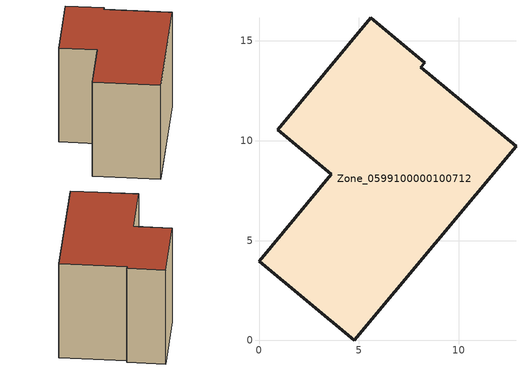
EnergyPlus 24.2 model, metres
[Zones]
Zone_0599100000100712
 floor ground (C_G): 3.62,8.3 0.93,10.53 5.58,16.15 8.29,13.9 8.09,13.66 12.85,9.71 4.76,0 0,3.96 z0
 wall outside (C_F): 8.29,13.9 5.58,16.15 0.93,10.53 3.62,8.3 0,3.96 4.76,0 12.85,9.71 8.09,13.66 8.29,13.9 z0:9.92
 roof outside (C_R): 0,3.96 4.76,0 12.85,9.71 8.09,13.66 8.29,13.9 5.58,16.15 0.93,10.53 3.62,8.3 z9.92
[BUILDING]
Pand.0599100000100712: North Axis=0; Terrain=City; Loads Convergence Tolerance Value=0.04; Temperature Convergence Tolerance Value=0.4; Solar Distribution=FullExterior; Maximum Number of Warmup Days=25; Minimum Number of Warmup Days=1
[Site:Location]
Rotterdam.The.Hague.AP_ZH_NLD Design_Conditions: Latitude=51.96; Longitude=4.45; Time Zone=1; Elevation=-4.5
[SITE:GROUNDTEMPERATURE:BUILDINGSURFACE]
18, 18, 18, 18, 18, 18, 18, 18, 18, 18, 18, 18
[MATERIAL] Thermal Absorptance=0.9; Solar Absorptance=0.7; Visible Absorptance=0.7
Name | Roughness | Thickness | Conductivity | Density | Specific Heat
G.TC.1946 | MediumSmooth | 0.15 | 1 | 540 | 1210
F.TC.1946 | Rough | 0.3 | 0.857143 | 1920 | 840
R.TC.1946 | MediumRough | 0.2 | 0.909091 | 1500 | 1000
[CONSTRUCTION]
C_G: G.TC.1946
C_F: F.TC.1946
C_R: R.TC.1946
[ZONE]
Zone_0599100000100712: Type=1; Multiplier=1; Ceiling Height=Autocalculate; Volume=Autocalculate; Floor Area=autocalculate; Part of Total Floor Area=Yes
[ZONEINFILTRATION:DESIGNFLOWRATE]
Infil_Zone_0599100000100712: Zone or ZoneList or Space or SpaceList=Zone_0599100000100712; Schedule=AlwaysOn; Design Flow Rate Calculation Method=Flow/Area; Flow Rate per Floor Area=0.003; Constant Term Coefficient=1; Temperature Term Coefficient=0; Velocity Term Coefficient=0; Velocity Squared Term Coefficient=0
[HVACTEMPLATE:ZONE:IDEALLOADSAIRSYSTEM]
Zone_0599100000100712: Maximum Heating Supply Air Temperature=50; Minimum Cooling Supply Air Temperature=13; Maximum Heating Supply Air Humidity Ratio=0.0156; Minimum Cooling Supply Air Humidity Ratio=0.0077; Heating Limit=NoLimit; Cooling Limit=NoLimit; Dehumidification Control Type=ConstantSensibleHeatRatio; Cooling Sensible Heat Ratio=0.7; Dehumidification Setpoint=60; Humidification Control Type=None; Humidification Setpoint=30; Outdoor Air Method=None; Outdoor Air Flow Rate per Person=0.00944; Outdoor Air Flow Rate per Zone Floor Area=0; Outdoor Air Flow Rate per Zone=0; Demand Controlled Ventilation Type=None; Outdoor Air Economizer Type=NoEconomizer; Heat Recovery Type=None; Sensible Heat Recovery Effectiveness=0.7; Latent Heat Recovery Effectiveness=0.65
[ZONECONTROL:THERMOSTAT]
ThermostatControl_Zone_0599100000100712: Zone or ZoneList=Zone_0599100000100712; Control Type Schedule=DualSetpointControlType; Control 1=Thermostat_Zone_0599100000100712; Temperature Difference Between Cutout And Setpoint=0
[THERMOSTATSETPOINT:DUALSETPOINT]
Thermostat_Zone_0599100000100712: Heating Setpoint Temperature Schedule=HeatingSetpoint_Zone_0599100000100712; Cooling Setpoint Temperature Schedule=CoolingSetpoint_Zone_0599100000100712
[SCHEDULE:COMPACT]
HeatingSetpoint_Zone_0599100000100712: Through: 12/31, For: AllDays, Until: 24:00, 21
CoolingSetpoint_Zone_0599100000100712: Through: 12/31, For: AllDays, Until: 24:00, 24
DualSetpointControlType: Through: 12/31, For: AllDays, Until: 24:00, 4
AlwaysOn: Through: 12/31, For: AllDays, Until: 24:00, 1
